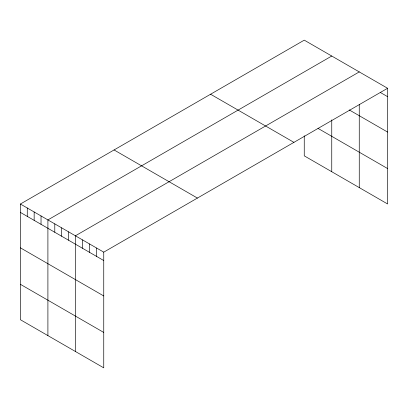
<?xml version="1.0" encoding="UTF-8"?>
<svg xmlns="http://www.w3.org/2000/svg" width="408" height="408" viewBox="0 0 408 408"><rect width="100%" height="100%" fill="white"/><g stroke="black" fill="none" stroke-linecap="round" stroke-linejoin="round"><path stroke-width="0.61" d="M387.6 88.276L103.749 252.154L103.749 367.848L20.4 319.724L20.4 204.031L304.251 40.152L387.6 88.276L387.6 203.969L304.251 155.846L304.251 135.782M331.755 56.034L47.904 219.912L47.904 335.606M359.259 71.915L75.414 235.793L75.414 351.487M380.516 92.57L387.6 96.66M349.212 109.91L387.6 132.075M318 128.377L387.6 168.56M210.579 94.233L293.928 142.356M114.072 149.95L197.421 198.074M20.4 204.031L103.749 252.154M20.4 212.415L103.749 260.539M20.4 247.829L103.749 295.953M20.4 284.315L103.749 332.438M359.259 104.499L359.259 187.609M331.755 119.896L331.755 171.727M96.665 248.064L96.665 256.448M89.582 243.974L89.582 252.358M82.498 239.884L82.498 248.268M68.534 231.821L68.534 240.21M61.659 227.853L61.659 236.237M54.784 223.88L54.784 232.269M41.029 215.939L41.029 224.329M34.155 211.971L34.155 220.356M27.275 207.998L27.275 216.388"/></g></svg>
